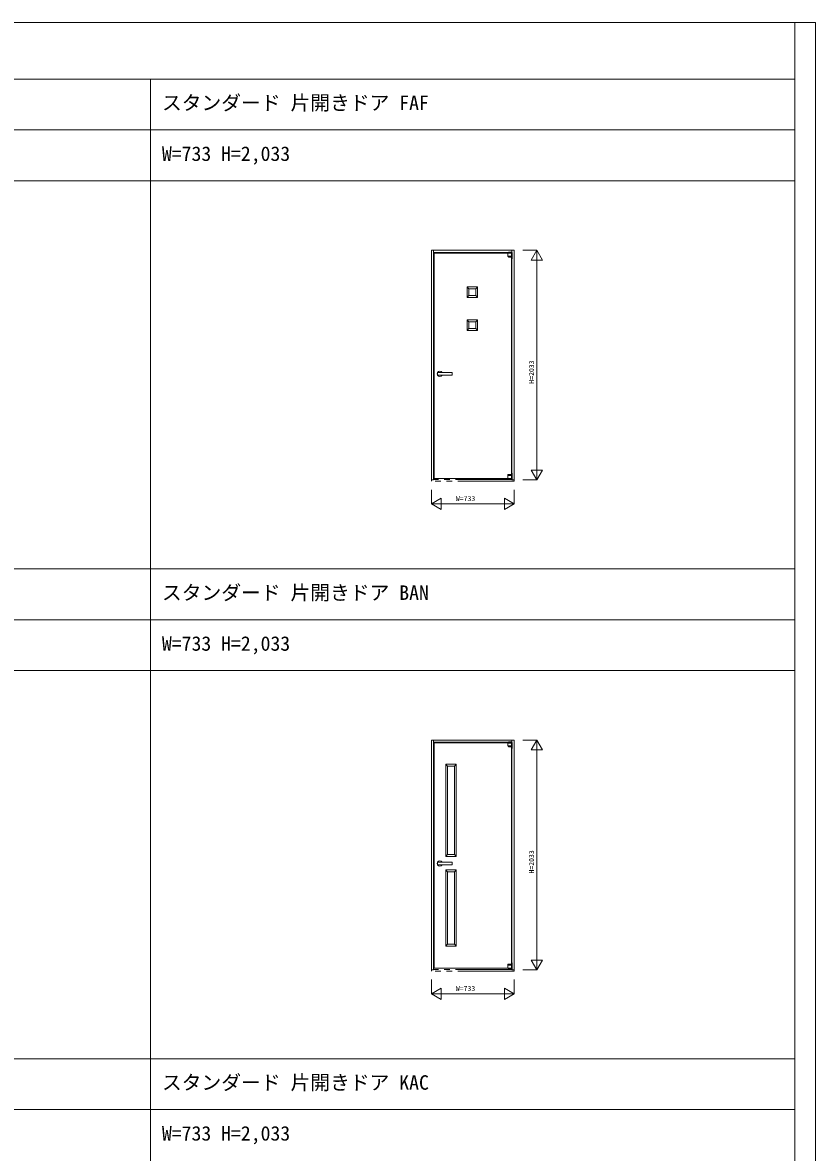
# Model space of a CAD drawing. Units: millimetres, scale not verified. Extents: x -14341 to 14341, y -10000 to 10000.
# Drawn here: x 7328 to 14341, y 1 to 10000 of the extents above; entities that cross this region are included whole.
import ezdxf
from ezdxf.enums import TextEntityAlignment as Align

# ---------------------------------------------------------------- set-up
doc = ezdxf.new("R2010")
doc.units = ezdxf.units.MM
doc.header["$LTSCALE"] = 50
doc.linetypes.add('USER2', pattern=[15, 10, -1, 1, -1, 1, -1])
doc.layers.add('0-0_0', color=7, linetype='Continuous')
for name, color, linetype, lineweight in [('0-1_YKK_F1', 7, 'Continuous', 18), ('0-2_YKK_A1', 4, 'Continuous', 18), ('0-3_YKK_N1', 2, 'Continuous', 18)]:
    doc.layers.add(name, color=color, linetype=linetype, lineweight=lineweight)
doc.styles.add('ＭＳ ゴシック', font='')
doc.styles.get('ＭＳ ゴシック').set_extended_font_data('MS Gothic')

msp = doc.modelspace()

# ---------------------------------------------------------------- linework, layer by layer
at = {"layer": '0-1_YKK_F1'}
for p, q in [((-14340.01, 10000), (14341.01, 10000)), ((14159.99, -10000), (14159.99, 10000)), ((14341.01, -10000), (14341.01, 10000)), ((-14340.01, 9500), (14159.99, 9500)), ((8459.99, -10000), (8459.99, 9500)), ((-14340.01, 9050), (14159.99, 9050)), ((-14340.01, 8600), (14159.99, 8600)), ((-14340.01, 5165), (14159.99, 5165)), ((-14340.01, 4715), (14159.99, 4715)), ((-14340.01, 4265), (14159.99, 4265)), ((-14340.01, 830), (14159.99, 830)), ((-14340.01, 380), (14159.99, 380))]:
    msp.add_line(p, q, dxfattribs=at)
at = {"layer": '0-2_YKK_A1'}
for p, q in [((11621.5, 7957.9), (11621.5, 7958.8)), ((11622.4, 7958.8), (11621.5, 7958.8)), ((11621.5, 7958.8), (11621.5, 7933.3)), ((11621.5, 7933.3), (11652.5, 7933.3)), ((11621.5, 7932.3), (11621.5, 7931.3)), ((11621.5, 7932.3), (11622.4, 7932.3)), ((11629.23, 7925), (11621.9, 7930.5)), ((11622.1, 7932.3), (11622.1, 7933.3)), ((11649.67, 7932.3), (11622.4, 7932.3)), ((11623.29, 7960.5), (11623.29, 7958.8)), ((11625.59, 7966), (11625.59, 7969)), ((11625.59, 7969), (11651.59, 7969)), ((11625.59, 7966), (11651.59, 7966)), ((11625.59, 7964.22), (11625.59, 7966)), ((11625.59, 7965), (11635.09, 7965)), ((11635.09, 7966), (11635.09, 7958.8)), ((11642.09, 7962), (11635.09, 7962)), ((11642.09, 7958.8), (11642.09, 7966)), ((11642.09, 7965), (11651.59, 7965)), ((11651.59, 7962), (11642.09, 7962)), ((11651.89, 7959.1), (11642.09, 7959.1)), ((11647.81, 7924.8), (11651.5, 7924.8)), ((11652.15, 7958.8), (11649.67, 7958.8)), ((11652.15, 7932.3), (11649.67, 7932.3)), ((11650.29, 7924.8), (11650.5, 7924.8)), ((11651.49, 5996.07), (11651.49, 7924.88)), ((11651.59, 7966), (11651.59, 7969)), ((11651.59, 7966), (11651.59, 7964.22)), ((11654.49, 7965), (11651.59, 7965)), ((11651.59, 7964.22), (11651.59, 7962)), ((11651.59, 7962), (11654.49, 7962)), ((11651.89, 7958.8), (11651.89, 7959.1)), ((11651.9, 7932.3), (11651.9, 7933.3)), ((11651.9, 7932.3), (11651.9, 7933.3)), ((11652.15, 7932.3), (11652.5, 7932.3)), ((11652.5, 7933.3), (11652.5, 7958.8)), ((11652.5, 7925.8), (11652.5, 7932.3)), ((11656.49, 7964.58), (11656.49, 7965.5)), ((11656.49, 7954), (11656.49, 7960)), ((11656.49, 7960), (11659.49, 7960)), ((11656.49, 6014), (11656.49, 7960)), ((11656.49, 7946), (11656.49, 7952)), ((11656.49, 7946), (11656.49, 7916)), ((11659.49, 7965), (11659.49, 7961)), ((11659.49, 7961), (11659.49, 7960)), ((11659.49, 7954), (11659.49, 7960)), ((11659.49, 7952), (11659.49, 7946)), ((11659.49, 7916), (11659.49, 7946)), ((11659.49, 7916), (11659.49, 7910)), ((11260.49, 7660.5), (11260.49, 7568.5)), ((11352.49, 7660.5), (11260.49, 7660.5)), ((11276.49, 7644.5), (11260.49, 7660.5)), ((11276.49, 7644.5), (11276.49, 7584.5)), ((11336.49, 7644.5), (11276.49, 7644.5)), ((11336.49, 7644.5), (11352.49, 7660.5)), ((11276.49, 7584.5), (11260.49, 7568.5)), ((11336.49, 7584.5), (11352.49, 7568.5)), ((11260.49, 7368.5), (11260.49, 7276.5)), ((11352.49, 7368.5), (11260.49, 7368.5)), ((11276.49, 7352.5), (11260.49, 7368.5)), ((11276.49, 7352.5), (11276.49, 7292.5)), ((11336.49, 7352.5), (11276.49, 7352.5)), ((11336.49, 7352.5), (11352.49, 7368.5)), ((11276.49, 7292.5), (11260.49, 7276.5)), ((11336.49, 7292.5), (11352.49, 7276.5)), ((10997.49, 6897.75), (10997.49, 6903.5)), ((11126.49, 6904.5), (10998.49, 6904.5)), ((11127.49, 6903.5), (11127.49, 6897.75)), ((10997.49, 6887.25), (10997.49, 6897.75)), ((10997.49, 6881.5), (10997.49, 6887.25)), ((10998.49, 6880.5), (11126.49, 6880.5)), ((11621.49, 6001.2), (11621.49, 5993.7)), ((11626.18, 6002.2), (11622.49, 6002.2)), ((11630.77, 6002.2), (11626.18, 6002.2)), ((11635.49, 6002.2), (11630.77, 6002.2)), ((11644.12, 6002.2), (11635.49, 6002.2)), ((11643.63, 6002.2), (11643.52, 6002.2)), ((11652.15, 5995.5), (11644.77, 6001.95)), ((11656.49, 6014), (11656.49, 5964)), ((11656.49, 6014), (11659.49, 6014)), ((11659.49, 6014), (11659.49, 5952.5)), ((11591.89, 5965.9), (11591.89, 5966.5)), ((11597.89, 5965.9), (11591.89, 5965.9)), ((11623.29, 5965.9), (11597.89, 5965.9)), ((11651.59, 5993.7), (11621.49, 5993.7)), ((11651.59, 5992.7), (11621.49, 5992.7)), ((11624.32, 5966.2), (11621.84, 5966.2)), ((11622.09, 5993.7), (11622.09, 5992.7)), ((11630.09, 5966.2), (11624.32, 5966.2)), ((11627.09, 5962), (11627.09, 5959)), ((11627.09, 5959), (11659.49, 5959)), ((11634.59, 5962.3), (11634.59, 5962)), ((11641.59, 5962), (11641.59, 5962.3)), ((11644.49, 5962.3), (11644.49, 5964.3)), ((11645.16, 5966.2), (11651.59, 5966.2)), ((11647.29, 5964.3), (11647.29, 5966.2)), ((11650.69, 5965.9), (11647.29, 5965.9)), ((11650.69, 5965.9), (11650.89, 5965.9)), ((11652.49, 5993.7), (11651.59, 5993.7)), ((11651.59, 5966.2), (11652.49, 5966.2)), ((11651.89, 5992.7), (11651.89, 5993.7)), ((11651.89, 5993.7), (11651.89, 5992.7)), ((11652.09, 5962), (11654.49, 5962)), ((11652.49, 5993.7), (11652.49, 5994.75)), ((11652.49, 5959), (11654.89, 5959)), ((11656.49, 5952.5), (11656.49, 5956.4)), ((11659.49, 5972), (11659.49, 5970)), ((11659.49, 5970), (11659.49, 5964)), ((11621.5, 3622.9), (11621.5, 3623.8)), ((11622.4, 3623.8), (11621.5, 3623.8)), ((11621.5, 3623.8), (11621.5, 3598.3)), ((11623.29, 3625.5), (11623.29, 3623.8)), ((11625.59, 3631), (11625.59, 3634)), ((11625.59, 3634), (11651.59, 3634)), ((11625.59, 3631), (11651.59, 3631)), ((11625.59, 3629.22), (11625.59, 3631)), ((11625.59, 3630), (11635.09, 3630)), ((11635.09, 3631), (11635.09, 3623.8)), ((11642.09, 3627), (11635.09, 3627)), ((11642.09, 3623.8), (11642.09, 3631)), ((11642.09, 3630), (11651.59, 3630)), ((11651.59, 3627), (11642.09, 3627)), ((11651.89, 3624.1), (11642.09, 3624.1)), ((11652.15, 3623.8), (11649.67, 3623.8)), ((11651.59, 3631), (11651.59, 3634)), ((11651.59, 3631), (11651.59, 3629.22)), ((11654.49, 3630), (11651.59, 3630)), ((11651.59, 3629.22), (11651.59, 3627)), ((11651.59, 3627), (11654.49, 3627)), ((11651.89, 3623.8), (11651.89, 3624.1)), ((11652.5, 3598.3), (11652.5, 3623.8)), ((11656.49, 3629.58), (11656.49, 3630.5)), ((11656.49, 3619), (11656.49, 3625)), ((11656.49, 3625), (11659.49, 3625)), ((11656.49, 1679), (11656.49, 3625)), ((11656.49, 3611), (11656.49, 3617)), ((11656.49, 3611), (11656.49, 3581)), ((11659.49, 3630), (11659.49, 3626)), ((11659.49, 3626), (11659.49, 3625)), ((11659.49, 3619), (11659.49, 3625)), ((11659.49, 3617), (11659.49, 3611)), ((11659.49, 3581), (11659.49, 3611)), ((11621.5, 3598.3), (11652.5, 3598.3)), ((11621.5, 3597.3), (11621.5, 3596.3)), ((11621.5, 3597.3), (11622.4, 3597.3)), ((11629.23, 3590), (11621.9, 3595.5)), ((11622.1, 3597.3), (11622.1, 3598.3)), ((11649.67, 3597.3), (11622.4, 3597.3)), ((11647.81, 3589.8), (11651.5, 3589.8)), ((11652.15, 3597.3), (11649.67, 3597.3)), ((11650.29, 3589.8), (11650.5, 3589.8)), ((11651.49, 1661.07), (11651.49, 3589.88)), ((11651.9, 3597.3), (11651.9, 3598.3)), ((11651.9, 3597.3), (11651.9, 3598.3)), ((11652.15, 3597.3), (11652.5, 3597.3)), ((11652.5, 3590.8), (11652.5, 3597.3)), ((11659.49, 3581), (11659.49, 3575)), ((11070.99, 3437), (11162.99, 3437)), ((11086.99, 3421), (11070.99, 3437)), ((11086.99, 3421), (11146.99, 3421)), ((11146.99, 3421), (11162.99, 3437)), ((11146.99, 3421), (11146.99, 2637)), ((11162.99, 3437), (11162.99, 2621)), ((11086.99, 2637), (11070.99, 2621)), ((11146.99, 2637), (11162.99, 2621)), ((10997.49, 2562.75), (10997.49, 2568.5)), ((10997.49, 2552.25), (10997.49, 2562.75)), ((10997.49, 2546.5), (10997.49, 2552.25)), ((11126.49, 2569.5), (10998.49, 2569.5)), ((10998.49, 2545.5), (11126.49, 2545.5)), ((11070.99, 2501), (11162.99, 2501)), ((11086.99, 2485), (11070.99, 2501)), ((11127.49, 2568.5), (11127.49, 2562.75)), ((11146.99, 2485), (11162.99, 2501)), ((11162.99, 2501), (11162.99, 1827)), ((11086.99, 2485), (11146.99, 2485)), ((11146.99, 2485), (11146.99, 1843)), ((11086.99, 1843), (11070.99, 1827)), ((11146.99, 1843), (11162.99, 1827)), ((11591.89, 1630.9), (11591.89, 1631.5)), ((11597.89, 1630.9), (11591.89, 1630.9)), ((11623.29, 1630.9), (11597.89, 1630.9)), ((11621.49, 1666.2), (11621.49, 1658.7)), ((11651.59, 1658.7), (11621.49, 1658.7)), ((11651.59, 1657.7), (11621.49, 1657.7)), ((11624.32, 1631.2), (11621.84, 1631.2)), ((11622.09, 1658.7), (11622.09, 1657.7)), ((11626.18, 1667.2), (11622.49, 1667.2)), ((11630.09, 1631.2), (11624.32, 1631.2)), ((11630.77, 1667.2), (11626.18, 1667.2)), ((11627.09, 1627), (11627.09, 1624)), ((11627.09, 1624), (11659.49, 1624)), ((11635.49, 1667.2), (11630.77, 1667.2)), ((11634.59, 1627.3), (11634.59, 1627)), ((11644.12, 1667.2), (11635.49, 1667.2)), ((11641.59, 1627), (11641.59, 1627.3)), ((11643.63, 1667.2), (11643.52, 1667.2)), ((11644.49, 1627.3), (11644.49, 1629.3)), ((11652.15, 1660.5), (11644.77, 1666.95)), ((11645.16, 1631.2), (11651.59, 1631.2)), ((11647.29, 1629.3), (11647.29, 1631.2)), ((11650.69, 1630.9), (11647.29, 1630.9)), ((11650.69, 1630.9), (11650.89, 1630.9)), ((11652.49, 1658.7), (11651.59, 1658.7)), ((11651.59, 1631.2), (11652.49, 1631.2)), ((11651.89, 1657.7), (11651.89, 1658.7)), ((11651.89, 1658.7), (11651.89, 1657.7)), ((11652.09, 1627), (11654.49, 1627)), ((11652.49, 1658.7), (11652.49, 1659.75)), ((11652.49, 1624), (11654.89, 1624)), ((11656.49, 1679), (11656.49, 1629)), ((11656.49, 1679), (11659.49, 1679)), ((11656.49, 1617.5), (11656.49, 1621.4)), ((11659.49, 1679), (11659.49, 1617.5)), ((11659.49, 1637), (11659.49, 1635)), ((11659.49, 1635), (11659.49, 1629))]:
    msp.add_line(p, q, dxfattribs=at)
at = {"layer": '0-2_YKK_A1', "linetype": 'USER2'}
for p, q in [((10943.49, 5940.5), (10943.49, 5952.5)), ((10963.49, 5952.5), (10943.49, 5952.5)), ((11676.49, 5940.5), (10943.49, 5940.5)), ((11656.49, 5956), (10963.49, 5956)), ((10963.49, 5956), (10963.49, 5952.5)), ((11656.49, 5956), (11656.49, 5952.5)), ((11656.49, 5952.5), (11676.49, 5952.5)), ((11676.49, 5940.5), (11676.49, 5952.5)), ((10943.49, 1605.5), (10943.49, 1617.5)), ((10963.49, 1617.5), (10943.49, 1617.5)), ((11676.49, 1605.5), (10943.49, 1605.5)), ((11656.49, 1621), (10963.49, 1621)), ((10963.49, 1621), (10963.49, 1617.5)), ((11656.49, 1621), (11656.49, 1617.5)), ((11656.49, 1617.5), (11676.49, 1617.5)), ((11676.49, 1605.5), (11676.49, 1617.5))]:
    msp.add_line(p, q, dxfattribs=at)
at = {"layer": '0-2_YKK_A1'}
for points in [[(10943.49, 5952.5), (10963.49, 5952.5), (10963.49, 7985.5), (10943.49, 7985.5)], [(10943.49, 1617.5), (10963.49, 1617.5), (10963.49, 3650.5), (10943.49, 3650.5)]]:
    msp.add_lwpolyline(points, close=True, dxfattribs=at)
for points in [[(11651.59, 7965.5), (11656.49, 7965.5), (11656.49, 7985.5), (10963.49, 7985.5), (10963.49, 7965.5), (11625.59, 7965.5)], [(11623.29, 7960.5), (10968.49, 7960.5), (10968.49, 5966.5), (11621.49, 5966.5)], [(11649.67, 7958.8), (11628.83, 7958.8), (11622.4, 7958.8)], [(11635.09, 7959.1), (11623.29, 7959.1), (11623.29, 7958.8)], [(11635.09, 7962), (11625.59, 7962), (11625.59, 7964.22)], [(11629.83, 7924.8), (11638.5, 7924.8), (11643.22, 7924.8), (11647.81, 7924.8)], [(11639.39, 7958.8), (11642.27, 7958.8), (11644.63, 7958.8)], [(11652.5, 7957.9), (11652.5, 7958.8), (11652.15, 7958.8)], [(11656.49, 7985.5), (11676.49, 7985.5), (11676.49, 5952.5), (11656.49, 5952.5)], [(11659.49, 7965), (11656.49, 7965), (11656.49, 7964.58)], [(11659.49, 7954), (11659.49, 7952), (11656.49, 7952), (11656.49, 7954)], [(11659.49, 7910), (11656.49, 7910), (11656.49, 7916)], [(11659.49, 7965), (11659.49, 7945.4), (11659.49, 7910)], [(11260.49, 7568.5), (11352.49, 7568.5), (11352.49, 7660.5)], [(11276.49, 7584.5), (11336.49, 7584.5), (11336.49, 7644.5)], [(11260.49, 7276.5), (11352.49, 7276.5), (11352.49, 7368.5)], [(11276.49, 7292.5), (11336.49, 7292.5), (11336.49, 7352.5)], [(11127.49, 6897.75), (11127.49, 6887.25), (11127.49, 6881.5)], [(11621.49, 5992.7), (11621.49, 5966.2), (11621.84, 5966.2)], [(11629.69, 5965.9), (11623.29, 5965.9), (11623.29, 5966.2)], [(11627.09, 5962), (11649.09, 5962), (11652.09, 5962)], [(11627.09, 5959), (11627.09, 5956.4), (11659.49, 5956.4)], [(11629.69, 5966.2), (11629.69, 5964.3), (11647.29, 5964.3)], [(11645.16, 5966.2), (11635.49, 5966.2), (11630.09, 5966.2)], [(11632.49, 5964.3), (11632.49, 5962.3), (11644.49, 5962.3)], [(11651.89, 5966.2), (11651.89, 5965.9), (11650.89, 5965.9)], [(11652.49, 5966.2), (11652.49, 5992.7), (11651.59, 5992.7)], [(11651.59, 3630.5), (11656.49, 3630.5), (11656.49, 3650.5), (10963.49, 3650.5), (10963.49, 3630.5), (11625.59, 3630.5)], [(11623.29, 3625.5), (10968.49, 3625.5), (10968.49, 1631.5), (11621.49, 1631.5)], [(11649.67, 3623.8), (11628.83, 3623.8), (11622.4, 3623.8)], [(11635.09, 3624.1), (11623.29, 3624.1), (11623.29, 3623.8)], [(11635.09, 3627), (11625.59, 3627), (11625.59, 3629.22)], [(11639.39, 3623.8), (11642.27, 3623.8), (11644.63, 3623.8)], [(11652.5, 3622.9), (11652.5, 3623.8), (11652.15, 3623.8)], [(11656.49, 3650.5), (11676.49, 3650.5), (11676.49, 1617.5), (11656.49, 1617.5)], [(11659.49, 3630), (11656.49, 3630), (11656.49, 3629.58)], [(11659.49, 3619), (11659.49, 3617), (11656.49, 3617), (11656.49, 3619)], [(11659.49, 3630), (11659.49, 3610.4), (11659.49, 3575)], [(11629.83, 3589.8), (11638.5, 3589.8), (11643.22, 3589.8), (11647.81, 3589.8)], [(11659.49, 3575), (11656.49, 3575), (11656.49, 3581)], [(11162.99, 2621), (11070.99, 2621), (11070.99, 3437)], [(11146.99, 2637), (11086.99, 2637), (11086.99, 3421)], [(11162.99, 1827), (11070.99, 1827), (11070.99, 2501)], [(11127.49, 2562.75), (11127.49, 2552.25), (11127.49, 2546.5)], [(11146.99, 1843), (11086.99, 1843), (11086.99, 2485)], [(11621.49, 1657.7), (11621.49, 1631.2), (11621.84, 1631.2)], [(11629.69, 1630.9), (11623.29, 1630.9), (11623.29, 1631.2)], [(11627.09, 1627), (11649.09, 1627), (11652.09, 1627)], [(11627.09, 1624), (11627.09, 1621.4), (11659.49, 1621.4)], [(11629.69, 1631.2), (11629.69, 1629.3), (11647.29, 1629.3)], [(11645.16, 1631.2), (11635.49, 1631.2), (11630.09, 1631.2)], [(11632.49, 1629.3), (11632.49, 1627.3), (11644.49, 1627.3)], [(11651.89, 1631.2), (11651.89, 1630.9), (11650.89, 1630.9)], [(11652.49, 1631.2), (11652.49, 1657.7), (11651.59, 1657.7)]]:
    msp.add_lwpolyline(points, dxfattribs=at)
for centre, radius, start, end in [((11622.5, 7931.3), 1, 180, 233.1301), ((11629.83, 7925.8), 1, 233.1301, 270), ((11651.5, 7925.8), 1, 270, 0), ((11654.49, 7960), 5, 0, 90), ((11654.49, 7960), 2, 0, 90), ((11018.49, 6892.5), 23.5, 153.33134, 206.66866), ((10998.49, 6903.5), 1, 90, 180), ((11018.49, 6892.5), 23.5, 30.70636, 149.36289), ((11126.49, 6903.5), 1, 0, 90), ((10998.49, 6881.5), 1, 180, 270), ((11018.49, 6892.5), 23.5, 210.63711, 329.29364), ((11126.49, 6881.5), 1, 270, 0), ((11622.49, 6001.2), 1, 90, 180), ((11644.12, 6001.2), 1, 48.81407, 90), ((11651.49, 5994.75), 1, 0, 48.81407), ((11654.49, 5964), 2, 270, 0), ((11654.49, 5964), 5, 270, 0), ((11654.49, 3625), 5, 0, 90), ((11654.49, 3625), 2, 0, 90), ((11622.5, 3596.3), 1, 180, 233.1301), ((11629.83, 3590.8), 1, 233.1301, 270), ((11651.5, 3590.8), 1, 270, 0), ((11018.49, 2557.5), 23.5, 153.33134, 206.66866), ((10998.49, 2568.5), 1, 90, 180), ((10998.49, 2546.5), 1, 180, 270), ((11018.49, 2557.5), 23.5, 30.70636, 149.36289), ((11018.49, 2557.5), 23.5, 210.63711, 329.29364), ((11126.49, 2568.5), 1, 0, 90), ((11126.49, 2546.5), 1, 270, 0), ((11622.49, 1666.2), 1, 90, 180), ((11644.12, 1666.2), 1, 48.81407, 90), ((11651.49, 1659.75), 1, 0, 48.81407), ((11654.49, 1629), 2, 270, 0), ((11654.49, 1629), 5, 270, 0)]:
    msp.add_arc(centre, radius, start, end, dxfattribs=at)
at = {"layer": '0-3_YKK_N1'}
for p, q in [((11751.49, 7985.5), (11876.49, 7985.5)), ((11826.49, 7898.9), (11876.49, 7985.5)), ((11826.49, 7898.9), (11926.49, 7898.9)), ((11876.49, 5952.5), (11876.49, 7985.5)), ((11876.49, 7985.5), (11926.49, 7898.9)), ((11826.49, 6039.1), (11876.49, 5952.5)), ((11826.49, 6039.1), (11926.49, 6039.1)), ((11876.49, 5952.5), (11926.49, 6039.1)), ((11751.49, 5952.5), (11876.49, 5952.5)), ((10943.49, 5865.5), (10943.49, 5740.5)), ((11676.49, 5865.5), (11676.49, 5740.5)), ((10943.49, 5740.5), (11030.09, 5790.5)), ((10943.49, 5740.5), (11676.49, 5740.5)), ((10943.49, 5740.5), (11030.09, 5690.5)), ((11030.09, 5790.5), (11030.09, 5690.5)), ((11589.89, 5790.5), (11589.89, 5690.5)), ((11589.89, 5790.5), (11676.49, 5740.5)), ((11589.89, 5690.5), (11676.49, 5740.5)), ((11751.49, 3650.5), (11876.49, 3650.5)), ((11826.49, 3563.9), (11876.49, 3650.5)), ((11876.49, 1617.5), (11876.49, 3650.5)), ((11876.49, 3650.5), (11926.49, 3563.9)), ((11826.49, 3563.9), (11926.49, 3563.9)), ((11826.49, 1704.1), (11876.49, 1617.5)), ((11826.49, 1704.1), (11926.49, 1704.1)), ((11876.49, 1617.5), (11926.49, 1704.1)), ((11751.49, 1617.5), (11876.49, 1617.5)), ((10943.49, 1530.5), (10943.49, 1405.5)), ((11676.49, 1530.5), (11676.49, 1405.5)), ((10943.49, 1405.5), (11030.09, 1455.5)), ((10943.49, 1405.5), (11676.49, 1405.5)), ((10943.49, 1405.5), (11030.09, 1355.5)), ((11030.09, 1455.5), (11030.09, 1355.5)), ((11589.89, 1455.5), (11589.89, 1355.5)), ((11589.89, 1455.5), (11676.49, 1405.5)), ((11589.89, 1355.5), (11676.49, 1405.5))]:
    msp.add_line(p, q, dxfattribs=at)

# ---------------------------------------------------------------- texts
at = {"layer": '0-0_0', "style": 'ＭＳ ゴシック'}
for s, p in [('スタンダード 片開きドア FAF', (8559.99, 9187.5)), ('W=733 H=2,033', (8559.99, 8737.5)), ('スタンダード 片開きドア BAN', (8559.99, 4852.5)), ('W=733 H=2,033', (8559.99, 4402.5)), ('スタンダード 片開きドア KAC', (8559.99, 517.5)), ('W=733 H=2,033', (8559.99, 67.5))]:
    msp.add_text(s, height=128.3, dxfattribs=at).set_placement(p, align=Align.BOTTOM_LEFT)
at = {"layer": '0-3_YKK_N1', "color": 7, "style": 'ＭＳ ゴシック'}
for p in [(11864.49, 6804), (11864.49, 2469)]:
    msp.add_text('H=2033', height=43.99, rotation=90, dxfattribs=at).set_placement(p, align=Align.BOTTOM_LEFT)
for p in [(11159.99, 5752.5), (11159.99, 1417.5)]:
    msp.add_text('W=733', height=43.99, dxfattribs=at).set_placement(p, align=Align.BOTTOM_LEFT)

doc.saveas('drawing.dxf')
